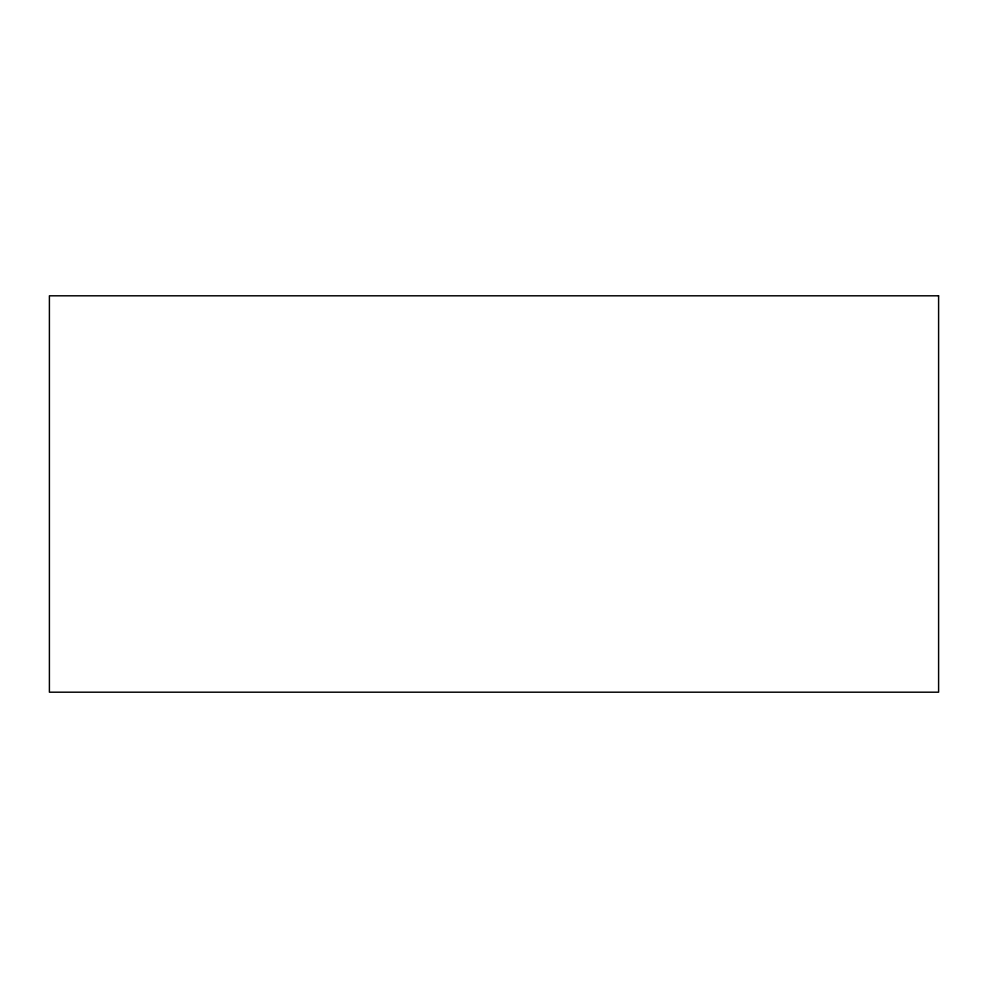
<?xml version="1.0" encoding="UTF-8"?>
<svg xmlns="http://www.w3.org/2000/svg" width="988" height="988" viewBox="0 0 988 988"><rect width="100%" height="100%" fill="white"/><g stroke="black" fill="none" stroke-linecap="round" stroke-linejoin="round"><path stroke-width="1.48" d="M938.6 295.807L49.4 295.807L49.4 692.193L938.6 692.193L938.6 295.807"/></g></svg>
